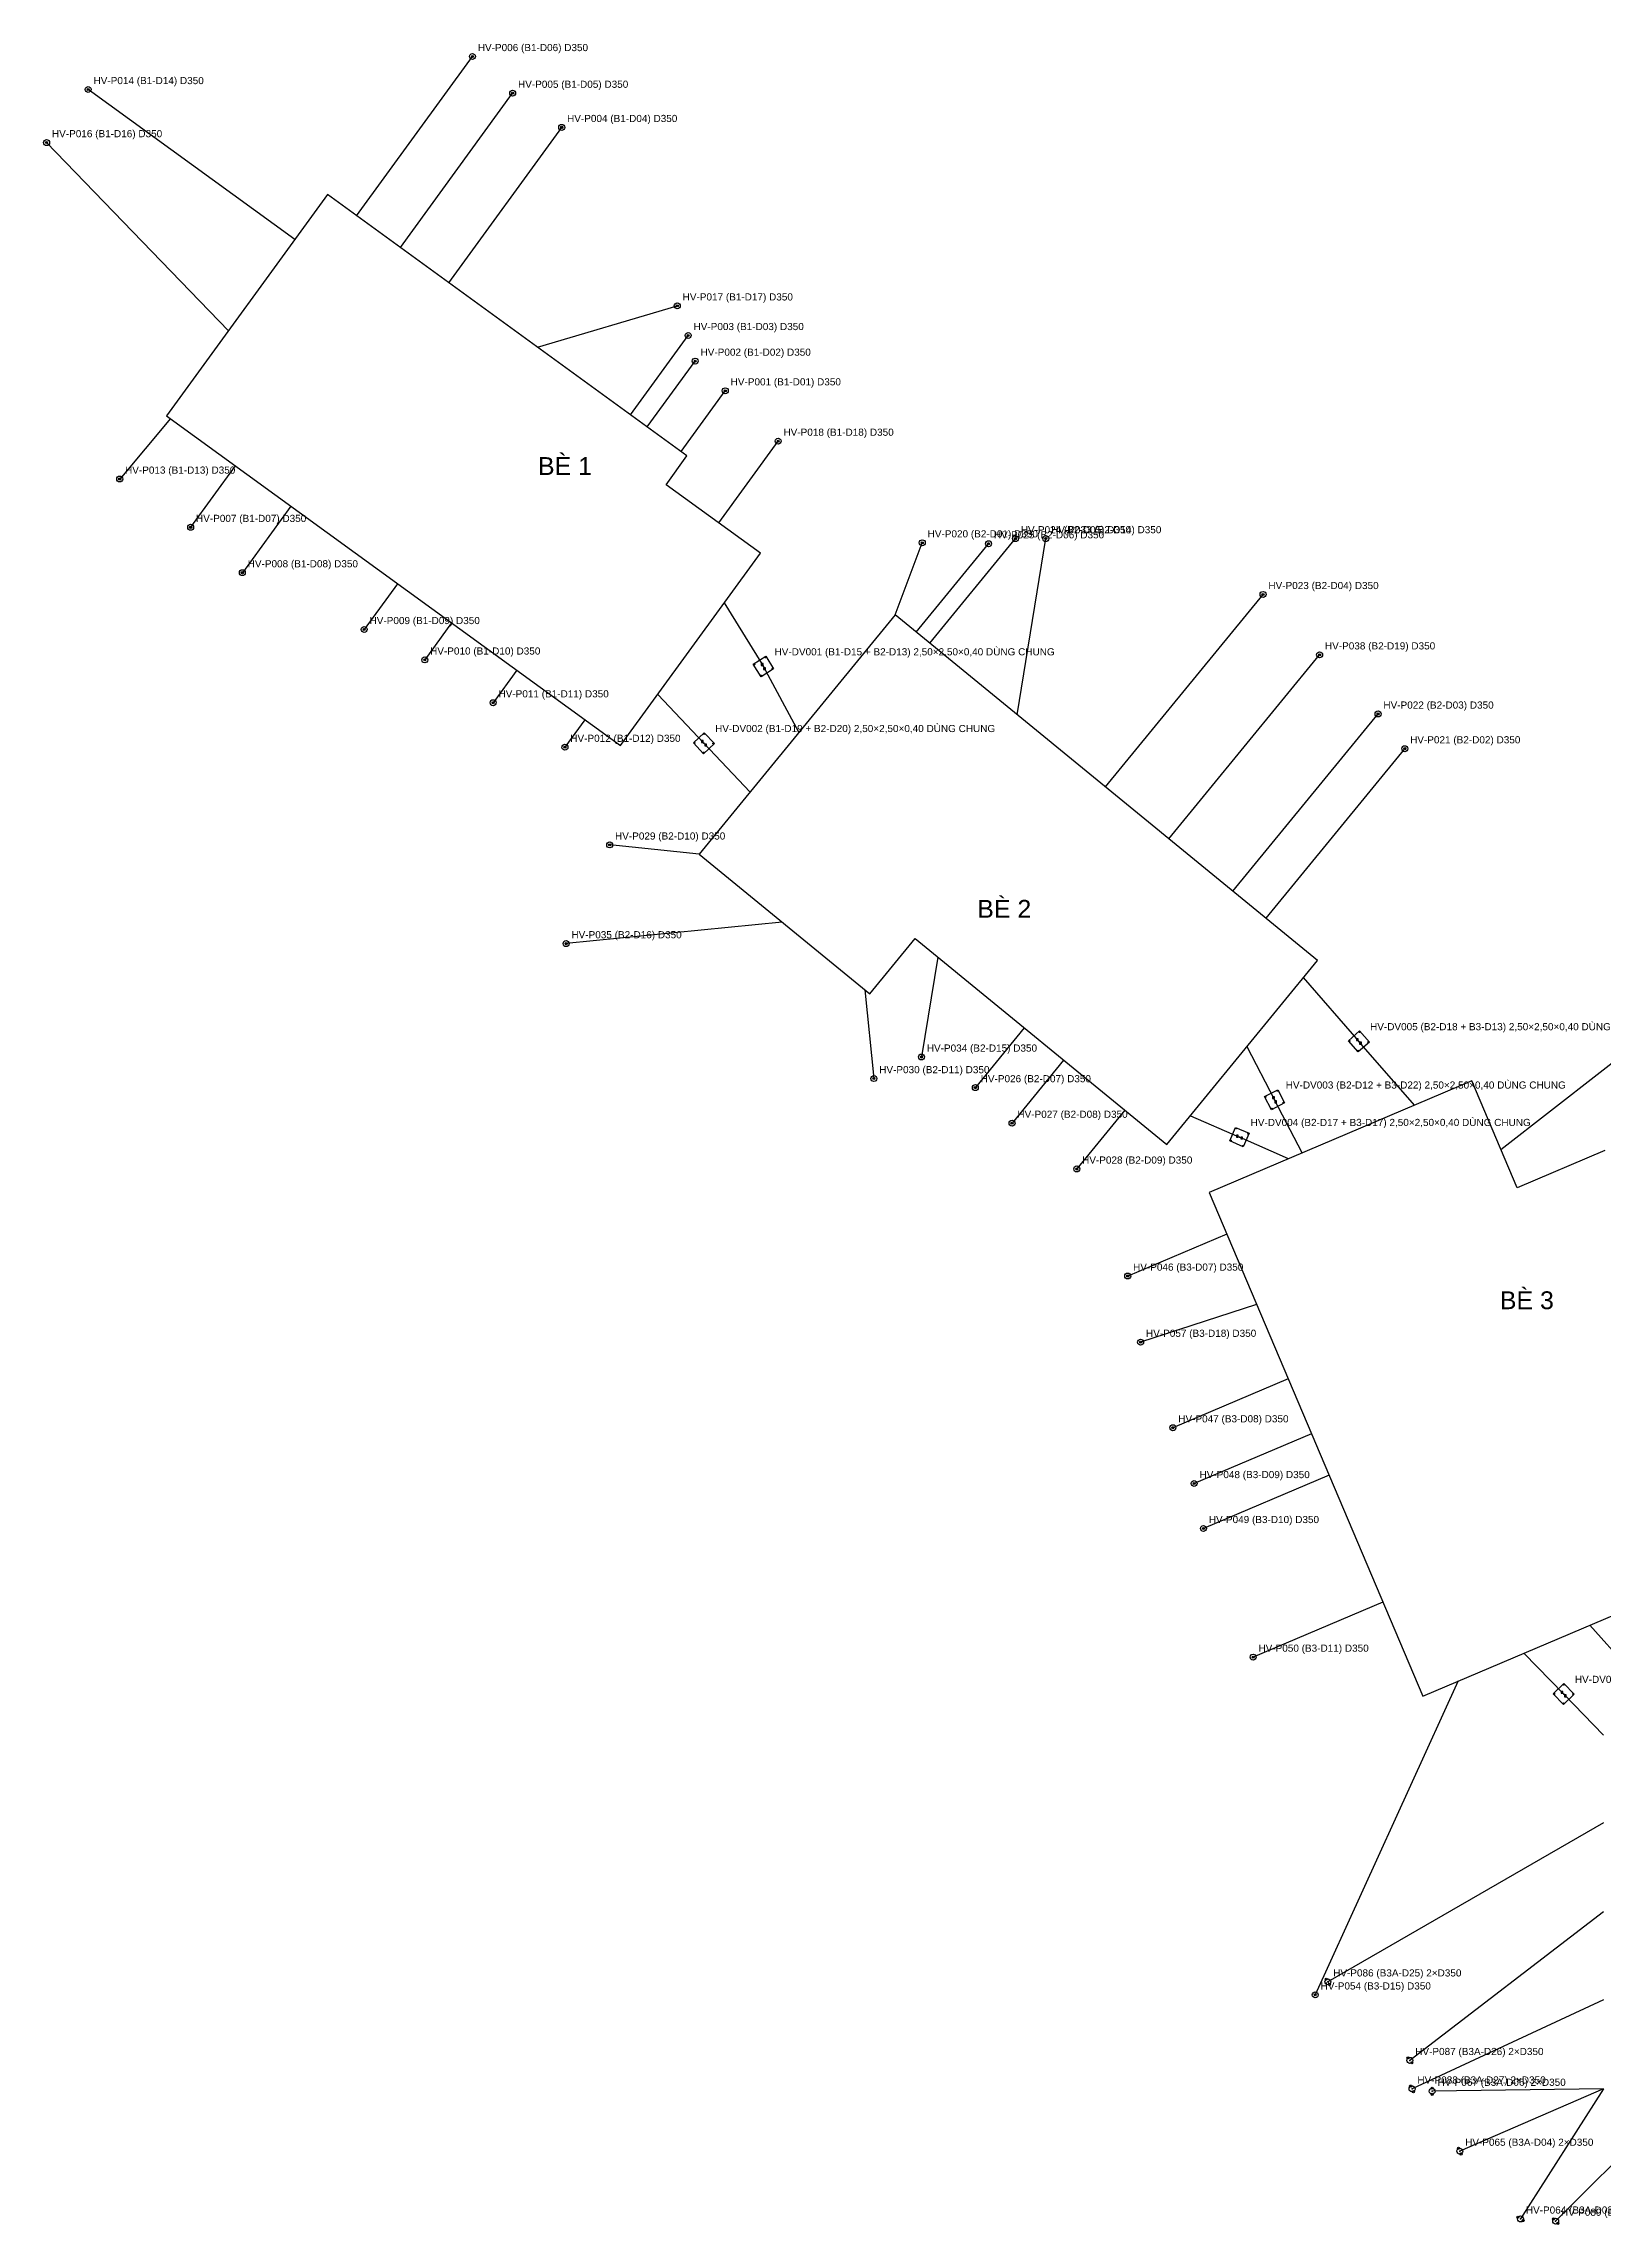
# Model space of a CAD drawing. Header units: metres. Extents: x -250 to 1222, y -294 to 420.
# Drawn here: x -249.6 to 12.6, y -217.9 to 148.9 of the extents above; entities that cross this region are included whole.
import ezdxf

# ---------------------------------------------------------------- set-up
doc = ezdxf.new("R2010")
doc.units = ezdxf.units.M
for name, color, linetype in [('01_BE_PIN', 4, 'Continuous'), ('02_DAY_NEO_BO', 3, 'Continuous'), ('03_DAY_NEO_DAY', 1, 'Continuous'), ('04_COC_KHOAN_NHOI_BO', 2, 'Continuous'), ('05_DE_NEO_VIT_XOAN', 6, 'Continuous'), ('06_TOA_DO_TEXT', 7, 'Continuous')]:
    doc.layers.add(name, color=color, linetype=linetype)
doc.styles.add('VN', font='arial.ttf')

msp = doc.modelspace()

# ---------------------------------------------------------------- linework, layer by layer
at = {"layer": '01_BE_PIN'}
for p, q in [((-201.895, 123.47), (-228.933, 86.256)), ((-141.431, 79.541), (-201.895, 123.47)), ((-228.933, 86.256), (-152.609, 30.803)), ((-144.958, 74.687), (-141.431, 79.541)), ((-129.097, 63.164), (-144.958, 74.687)), ((-152.609, 30.803), (-129.097, 63.164)), ((-106.453, 52.789), (-139.377, 12.539)), ((-35.436, -5.302), (-106.453, 52.789)), ((-139.377, 12.539), (-110.681, -10.933)), ((-110.681, -10.933), (-103.087, -1.648)), ((-103.087, -1.648), (-60.763, -36.265)), ((-60.763, -36.265), (-35.436, -5.302)), ((-9.473, -25.571), (-53.658, -44.326)), ((-1.842, -43.548), (-9.473, -25.571)), ((12.886, -37.296), (-1.842, -43.548)), ((-53.658, -44.326), (-17.712, -129.008)), ((-17.712, -129.008), (41.2, -104.001))]:
    msp.add_line(p, q, dxfattribs=at)
at = {"layer": '02_DAY_NEO_BO'}
for p, q in [((-196.97, 119.89), (-177.5, 146.69)), ((-207.39, 115.91), (-242.11, 141.14)), ((-189.61, 114.55), (-170.74, 140.52)), ((-218.54, 100.56), (-249.1, 132.21)), ((-181.48, 108.64), (-162.49, 134.77)), ((-166.55, 97.79), (-143.06, 104.76)), ((-150.92, 86.44), (-141.23, 99.78)), ((-148.1, 84.39), (-140.05, 95.47)), ((-142.42, 80.26), (-134.99, 90.48)), ((-228.29, 85.79), (-236.81, 75.64)), ((-136.1, 68.25), (-126.11, 82.01)), ((-217.37, 77.86), (-224.88, 67.52)), ((-208.05, 71.09), (-216.19, 59.89)), ((-106.45, 52.79), (-101.87, 64.92)), ((-102.9, 49.88), (-90.73, 64.76)), ((-100.61, 48.01), (-86.21, 65.61)), ((-85.94, 36.01), (-81.11, 65.62)), ((-190.1, 58.04), (-195.7, 50.34)), ((-71.07, 23.85), (-44.58, 56.23)), ((-181.01, 51.43), (-185.52, 45.22)), ((-60.4, 15.12), (-35.07, 46.08)), ((-170.05, 43.48), (-174.02, 38.02)), ((-158.6, 35.15), (-161.95, 30.54)), ((-49.63, 6.31), (-25.24, 36.13)), ((-44.08, 1.77), (-20.75, 30.29)), ((-139.38, 12.54), (-154.43, 14.11)), ((-125.44, 1.14), (-161.76, -2.49)), ((-99.27, -4.77), (-102.01, -21.55)), ((-111.51, -10.25), (-110.01, -25.18)), ((-84.74, -16.66), (-92.95, -26.7)), ((-4.58, -37.1), (21.83, -16.49)), ((-78.11, -22.08), (-86.78, -32.68)), ((-67.82, -30.5), (-75.9, -40.38)), ((-50.69, -51.32), (-67.33, -58.38)), ((-45.66, -63.17), (-65.16, -69.51)), ((-40.36, -75.67), (-59.73, -83.89)), ((-36.44, -84.9), (-56.16, -93.27)), ((-33.48, -91.86), (-54.6, -100.83)), ((-24.42, -113.2), (-46.25, -122.46)), ((-11.75, -126.48), (-35.8, -179.26)), ((12.64, -150.32), (-33.69, -177.07)), ((12.64, -165.32), (-19.89, -190.28)), ((12.64, -180.07), (-19.53, -195.07)), ((12.64, -195.04), (-16.15, -195.46)), ((12.64, -195.04), (-11.5, -205.54)), ((12.64, -195.04), (-1.29, -216.94)), ((26.89, -195.04), (4.62, -217.31))]:
    msp.add_line(p, q, dxfattribs=at)
at = {"layer": '03_DAY_NEO_DAY'}
for p, q in [((-135.18, 54.8), (-128.58, 44.11)), ((-122.6, 33.05), (-128.58, 44.11)), ((-146.34, 39.43), (-138.58, 31.21)), ((-130.83, 22.99), (-138.58, 31.21)), ((-37.81, -8.2), (-28.46, -18.93)), ((-47.31, -19.81), (-42.64, -28.74)), ((-19.11, -29.66), (-28.46, -18.93)), ((-37.98, -37.67), (-42.64, -28.74)), ((-56.8, -31.42), (-48.54, -35.03)), ((-40.28, -38.65), (-48.54, -35.03)), ((10.34, -117.1), (16.6, -124.06)), ((-0.71, -121.79), (5.97, -128.68)), ((12.64, -135.57), (5.97, -128.68))]:
    msp.add_line(p, q, dxfattribs=at)
at = {"layer": '04_COC_KHOAN_NHOI_BO'}
for centre, radius in [((-177.5, 146.69), 0.5), ((-177.5, 146.69), 0.175), ((-242.11, 141.14), 0.5), ((-242.11, 141.14), 0.175), ((-170.74, 140.52), 0.5), ((-170.74, 140.52), 0.175), ((-249.1, 132.21), 0.5), ((-249.1, 132.21), 0.175), ((-162.49, 134.77), 0.5), ((-162.49, 134.77), 0.175), ((-143.06, 104.76), 0.5), ((-143.06, 104.76), 0.175), ((-141.23, 99.78), 0.5), ((-141.23, 99.78), 0.175), ((-140.05, 95.47), 0.5), ((-140.05, 95.47), 0.175), ((-134.99, 90.48), 0.5), ((-134.99, 90.48), 0.175), ((-126.11, 82.01), 0.5), ((-126.11, 82.01), 0.175), ((-236.81, 75.64), 0.5), ((-236.81, 75.64), 0.175), ((-224.88, 67.52), 0.5), ((-224.88, 67.52), 0.175), ((-86.21, 65.61), 0.5), ((-81.11, 65.62), 0.5), ((-101.87, 64.92), 0.5), ((-101.87, 64.92), 0.175), ((-90.73, 64.76), 0.5), ((-90.73, 64.76), 0.175), ((-86.21, 65.61), 0.175), ((-81.11, 65.62), 0.175), ((-216.19, 59.89), 0.5), ((-216.19, 59.89), 0.175), ((-44.58, 56.23), 0.5), ((-44.58, 56.23), 0.175), ((-195.7, 50.34), 0.5), ((-195.7, 50.34), 0.175), ((-185.52, 45.22), 0.5), ((-185.52, 45.22), 0.175), ((-35.07, 46.08), 0.5), ((-35.07, 46.08), 0.175), ((-174.02, 38.02), 0.5), ((-174.02, 38.02), 0.175), ((-25.24, 36.13), 0.5), ((-25.24, 36.13), 0.175), ((-161.95, 30.54), 0.5), ((-161.95, 30.54), 0.175), ((-20.75, 30.29), 0.5), ((-20.75, 30.29), 0.175), ((-154.43, 14.11), 0.5), ((-154.43, 14.11), 0.175), ((-161.76, -2.49), 0.5), ((-161.76, -2.49), 0.175), ((-102.01, -21.55), 0.5), ((-102.01, -21.55), 0.175), ((-110.01, -25.18), 0.5), ((-110.01, -25.18), 0.175), ((-92.95, -26.7), 0.5), ((-92.95, -26.7), 0.175), ((-86.78, -32.68), 0.5), ((-86.78, -32.68), 0.175), ((-75.9, -40.38), 0.5), ((-75.9, -40.38), 0.175), ((-67.33, -58.38), 0.5), ((-67.33, -58.38), 0.175), ((-65.16, -69.51), 0.5), ((-65.16, -69.51), 0.175), ((-59.73, -83.89), 0.5), ((-59.73, -83.89), 0.175), ((-56.16, -93.27), 0.5), ((-56.16, -93.27), 0.175), ((-54.6, -100.83), 0.5), ((-54.6, -100.83), 0.175), ((-46.25, -122.46), 0.5), ((-46.25, -122.46), 0.175), ((-35.8, -179.26), 0.5), ((-35.8, -179.26), 0.175), ((-33.69, -177.07), 0.5), ((-33.953, -176.615), 0.175), ((-33.427, -177.525), 0.175), ((-19.89, -190.28), 0.5), ((-20.21, -189.863), 0.175), ((-19.57, -190.697), 0.175), ((-19.53, -195.07), 0.5), ((-19.752, -194.594), 0.175), ((-19.308, -195.546), 0.175), ((-16.15, -195.46), 0.5), ((-16.158, -194.935), 0.175), ((-16.142, -195.985), 0.175), ((-11.5, -205.54), 0.5), ((-11.709, -205.059), 0.175), ((-11.291, -206.021), 0.175), ((-1.733, -216.658), 0.175), ((-1.29, -216.94), 0.5), ((-0.847, -217.222), 0.175), ((4.249, -216.939), 0.175), ((4.62, -217.31), 0.5), ((4.991, -217.681), 0.175)]:
    msp.add_circle(centre, radius, dxfattribs=at)
for p in [(-177.5, 146.69), (-242.11, 141.14), (-170.74, 140.52), (-249.1, 132.21), (-162.49, 134.77), (-143.06, 104.76), (-141.23, 99.78), (-140.05, 95.47), (-134.99, 90.48), (-126.11, 82.01), (-236.81, 75.64), (-224.88, 67.52), (-101.87, 64.92), (-90.73, 64.76), (-86.21, 65.61), (-81.11, 65.62), (-216.19, 59.89), (-44.58, 56.23), (-195.7, 50.34), (-185.52, 45.22), (-35.07, 46.08), (-174.02, 38.02), (-25.24, 36.13), (-161.95, 30.54), (-20.75, 30.29), (-154.43, 14.11), (-161.76, -2.49), (-102.01, -21.55), (-110.01, -25.18), (-92.95, -26.7), (-86.78, -32.68), (-75.9, -40.38), (-67.33, -58.38), (-65.16, -69.51), (-59.73, -83.89), (-56.16, -93.27), (-54.6, -100.83), (-46.25, -122.46), (-35.8, -179.26), (-33.69, -177.07), (-19.89, -190.28), (-19.53, -195.07), (-16.15, -195.46), (-11.5, -205.54), (-1.29, -216.94), (4.62, -217.31)]:
    msp.add_point(p, dxfattribs=at)
at = {"layer": '05_DE_NEO_VIT_XOAN'}
for p, q in [((-130.3, 44.517), (-128.173, 45.83)), ((-128.987, 42.39), (-130.3, 44.517)), ((-128.64, 44.6), (-128.94, 44.6)), ((-128.94, 44.6), (-128.94, 44.3)), ((-128.94, 44.3), (-128.64, 44.3)), ((-128.64, 44.3), (-128.64, 44.6)), ((-128.173, 45.83), (-126.86, 43.703)), ((-126.86, 43.703), (-128.987, 42.39)), ((-128.24, 43.908), (-128.54, 43.908)), ((-128.54, 43.908), (-128.54, 43.608)), ((-128.54, 43.608), (-128.24, 43.608)), ((-128.24, 43.608), (-128.24, 43.908)), ((-140.347, 31.259), (-138.531, 32.977)), ((-138.629, 29.443), (-140.347, 31.259)), ((-138.705, 31.651), (-139.005, 31.651)), ((-139.005, 31.651), (-139.005, 31.351)), ((-139.005, 31.351), (-138.705, 31.351)), ((-138.705, 31.351), (-138.705, 31.651)), ((-136.813, 31.161), (-138.629, 29.443)), ((-138.531, 32.977), (-136.813, 31.161)), ((-138.156, 31.069), (-138.456, 31.069)), ((-138.456, 31.069), (-138.456, 30.769)), ((-138.456, 30.769), (-138.156, 30.769)), ((-138.156, 30.769), (-138.156, 31.069)), ((-30.224, -18.81), (-28.34, -17.166)), ((-28.34, -17.166), (-26.696, -19.05)), ((-28.58, -20.694), (-30.224, -18.81)), ((-28.573, -18.479), (-28.873, -18.479)), ((-28.873, -18.479), (-28.873, -18.779)), ((-28.873, -18.779), (-28.573, -18.779)), ((-26.696, -19.05), (-28.58, -20.694)), ((-28.573, -18.779), (-28.573, -18.479)), ((-28.047, -19.081), (-28.347, -19.081)), ((-28.347, -19.081), (-28.347, -19.381)), ((-28.347, -19.381), (-28.047, -19.381)), ((-28.047, -19.381), (-28.047, -19.081)), ((-44.327, -28.211), (-42.111, -27.053)), ((-43.169, -30.427), (-44.327, -28.211)), ((-40.953, -29.269), (-43.169, -30.427)), ((-42.675, -28.236), (-42.975, -28.236)), ((-42.975, -28.236), (-42.975, -28.536)), ((-42.975, -28.536), (-42.675, -28.536)), ((-42.675, -28.536), (-42.675, -28.236)), ((-42.305, -28.944), (-42.605, -28.944)), ((-42.605, -28.944), (-42.605, -29.244)), ((-42.605, -29.244), (-42.305, -29.244)), ((-42.305, -29.244), (-42.305, -28.944)), ((-42.111, -27.053), (-40.953, -29.269)), ((-50.186, -35.675), (-49.185, -33.384)), ((-47.895, -36.676), (-50.186, -35.675)), ((-49.185, -33.384), (-46.894, -34.385)), ((-48.757, -34.72), (-49.057, -34.72)), ((-49.057, -34.72), (-49.057, -35.02)), ((-49.057, -35.02), (-48.757, -35.02)), ((-48.757, -35.02), (-48.757, -34.72)), ((-48.024, -35.041), (-48.324, -35.041)), ((-48.324, -35.041), (-48.324, -35.341)), ((-48.324, -35.341), (-48.024, -35.341)), ((-48.024, -35.341), (-48.024, -35.041)), ((-46.894, -34.385), (-47.895, -36.676)), ((4.202, -128.652), (5.998, -126.912)), ((5.842, -128.243), (5.542, -128.243)), ((5.542, -128.243), (5.542, -128.543)), ((5.842, -128.543), (5.842, -128.243)), ((5.998, -126.912), (7.738, -128.708)), ((5.942, -130.448), (4.202, -128.652)), ((5.542, -128.543), (5.842, -128.543)), ((7.738, -128.708), (5.942, -130.448)), ((6.398, -128.817), (6.098, -128.817)), ((6.098, -128.817), (6.098, -129.117)), ((6.098, -129.117), (6.398, -129.117)), ((6.398, -129.117), (6.398, -128.817))]:
    msp.add_line(p, q, dxfattribs=at)
for centre in [(-130.094, 44.468), (-128.222, 45.624), (-128.938, 42.596), (-127.066, 43.752), (-140.135, 31.253), (-138.623, 29.655), (-138.537, 32.765), (-137.025, 31.167), (-28.354, -17.378), (-30.012, -18.824), (-28.566, -20.482), (-26.908, -19.036), (-44.124, -28.275), (-42.175, -27.256), (-41.156, -29.205), (-43.105, -30.224), (-49.988, -35.598), (-49.108, -33.582), (-47.972, -36.478), (-47.092, -34.462), (5.994, -127.125), (4.415, -128.656), (5.946, -130.235), (7.525, -128.704)]:
    msp.add_circle(centre, 0.06, dxfattribs=at)
for p in [(-128.58, 44.11), (-138.58, 31.21), (-28.46, -18.93), (-42.64, -28.74), (-48.54, -35.03), (5.97, -128.68)]:
    msp.add_point(p, dxfattribs=at)

# ---------------------------------------------------------------- texts
at = {"layer": '01_BE_PIN', "style": 'VN'}
for s, p in [('BÈ 1', (-166.487, 76.32)), ('BÈ 2', (-92.633, 1.863)), ('BÈ 3', (-4.767, -63.958))]:
    msp.add_text(s, height=3, dxfattribs=at).set_placement(p)
at = {"layer": '06_TOA_DO_TEXT', "style": 'VN'}
for s, p in [('HV-P006 (B1-D06) D350', (-176.6, 147.59)), ('HV-P014 (B1-D14) D350', (-241.21, 142.04)), ('HV-P005 (B1-D05) D350', (-169.84, 141.42)), ('HV-P004 (B1-D04) D350', (-161.59, 135.67)), ('HV-P016 (B1-D16) D350', (-248.2, 133.11)), ('HV-P017 (B1-D17) D350', (-142.16, 105.66)), ('HV-P003 (B1-D03) D350', (-140.33, 100.68)), ('HV-P002 (B1-D02) D350', (-139.15, 96.37)), ('HV-P001 (B1-D01) D350', (-134.09, 91.38)), ('HV-P018 (B1-D18) D350', (-125.21, 82.91)), ('HV-P013 (B1-D13) D350', (-235.91, 76.54)), ('HV-P007 (B1-D07) D350', (-223.98, 68.42)), ('HV-P020 (B2-D01) D350', (-100.97, 65.82)), ('HV-P025 (B2-D06) D350', (-89.83, 65.66)), ('HV-P024 (B2-D05) D350', (-85.31, 66.51)), ('HV-P033 (B2-D14) D350', (-80.21, 66.52)), ('HV-P008 (B1-D08) D350', (-215.29, 60.79)), ('HV-P023 (B2-D04) D350', (-43.68, 57.13)), ('HV-P009 (B1-D09) D350', (-194.8, 51.24)), ('HV-P038 (B2-D19) D350', (-34.17, 46.98)), ('HV-P010 (B1-D10) D350', (-184.62, 46.12)), ('HV-DV001 (B1-D15 + B2-D13) 2,50×2,50×0,40 DÙNG CHUNG', (-126.705, 45.985)), ('HV-P011 (B1-D11) D350', (-173.12, 38.92)), ('HV-P022 (B2-D03) D350', (-24.34, 37.03)), ('HV-DV002 (B1-D19 + B2-D20) 2,50×2,50×0,40 DÙNG CHUNG', (-136.705, 33.085)), ('HV-P012 (B1-D12) D350', (-161.05, 31.44)), ('HV-P021 (B2-D02) D350', (-19.85, 31.19)), ('HV-P029 (B2-D10) D350', (-153.53, 15.01)), ('HV-P035 (B2-D16) D350', (-160.86, -1.59)), ('HV-DV005 (B2-D18 + B3-D13) 2,50×2,50×0,40 DÙNG CHUNG', (-26.585, -17.055)), ('HV-P034 (B2-D15) D350', (-101.11, -20.65)), ('HV-P030 (B2-D11) D350', (-109.11, -24.28)), ('HV-P026 (B2-D07) D350', (-92.05, -25.8)), ('HV-DV003 (B2-D12 + B3-D22) 2,50×2,50×0,40 DÙNG CHUNG', (-40.765, -26.865)), ('HV-P027 (B2-D08) D350', (-85.88, -31.78)), ('HV-DV004 (B2-D17 + B3-D17) 2,50×2,50×0,40 DÙNG CHUNG', (-46.665, -33.155)), ('HV-P028 (B2-D09) D350', (-75, -39.48)), ('HV-P046 (B3-D07) D350', (-66.43, -57.48)), ('HV-P057 (B3-D18) D350', (-64.26, -68.61)), ('HV-P047 (B3-D08) D350', (-58.83, -82.99)), ('HV-P048 (B3-D09) D350', (-55.26, -92.37)), ('HV-P049 (B3-D10) D350', (-53.7, -99.93)), ('HV-P050 (B3-D11) D350', (-45.35, -121.56)), ('HV-DV009 (B3-D21 + B3A-D24) 2,50×2,50×0,40 DÙNG CHUNG', (7.845, -126.805)), ('HV-P086 (B3A-D25) 2×D350', (-32.79, -176.17)), ('HV-P054 (B3-D15) D350', (-34.9, -178.36)), ('HV-P087 (B3A-D26) 2×D350', (-18.99, -189.38)), ('HV-P088 (B3A-D27) 2×D350', (-18.63, -194.17)), ('HV-P067 (B3A-D06) 2×D350', (-15.25, -194.56)), ('HV-P065 (B3A-D04) 2×D350', (-10.6, -204.64)), ('HV-P064 (B3A-D03) 2×D350', (-0.39, -216.04)), ('HV-P089 (B3A-D28) 2×D350', (5.52, -216.41))]:
    msp.add_text(s, height=1.2, dxfattribs=at).set_placement(p)

doc.saveas('drawing.dxf')
